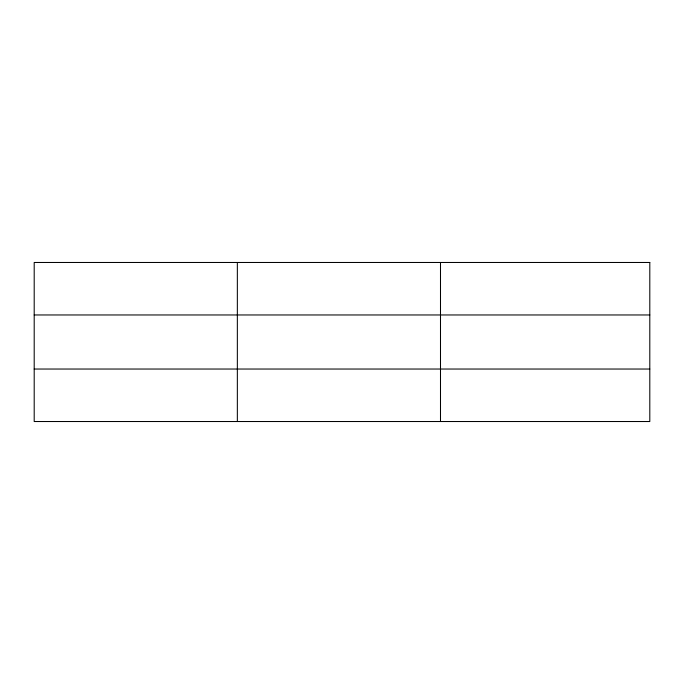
<?xml version="1.0" encoding="UTF-8"?>
<svg xmlns="http://www.w3.org/2000/svg" width="684" height="684" viewBox="0 0 684 684"><rect width="100%" height="100%" fill="white"/><g stroke="black" fill="none" stroke-linecap="round" stroke-linejoin="round"><path stroke-width="1.03" d="M237.348 421.524L237.348 262.476M440.496 421.524L440.496 262.476M34.2 314.965L649.8 314.965M34.2 369.035L649.8 369.035M649.8 262.476L649.8 421.524L34.2 421.524L34.2 262.476L649.8 262.476"/></g></svg>
